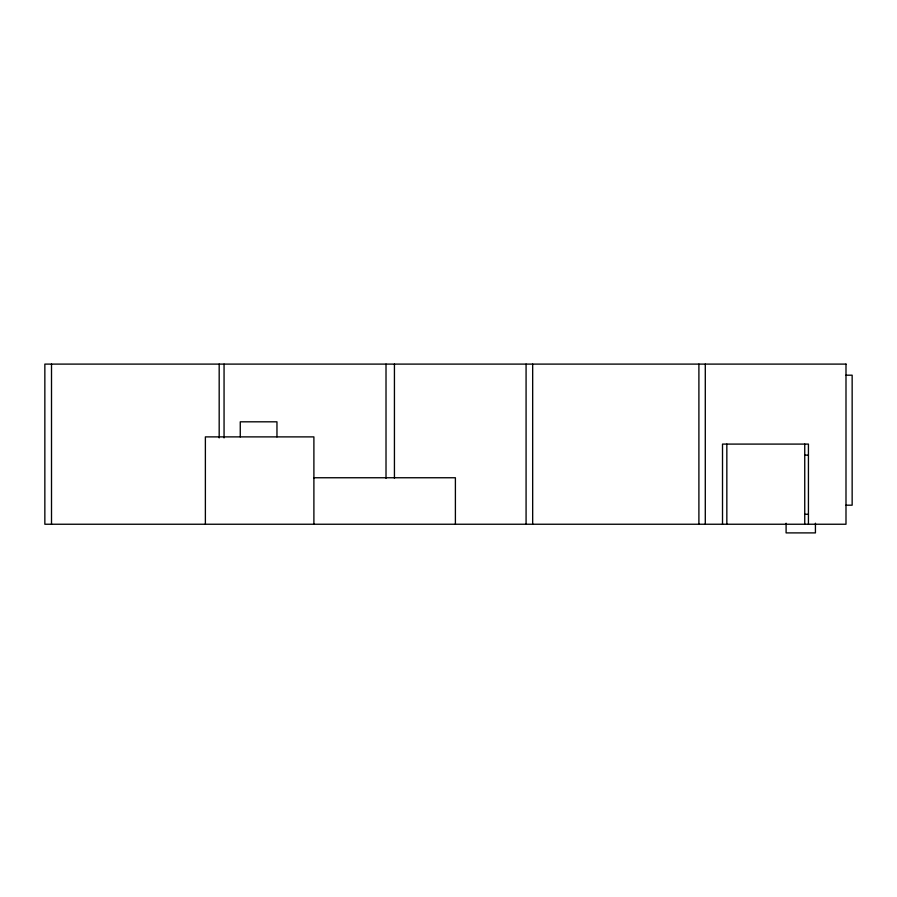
<?xml version="1.0" encoding="UTF-8"?>
<svg xmlns="http://www.w3.org/2000/svg" width="897" height="897" viewBox="0 0 897 897"><rect width="100%" height="100%" fill="white"/><g stroke="black" fill="none" stroke-linecap="round" stroke-linejoin="round"><path stroke-width="1.35" d="M845.994 375.193L852.15 375.193L852.15 505.19L845.994 505.19M804.744 455.127L808.432 455.127M313.715 477.753L455.396 477.753L455.396 524.24M804.744 514.273L808.432 514.273M815.429 523.231L815.429 532.896L786.097 532.896L786.097 523.231M808.432 524.24L808.432 444.093L722.511 444.093L722.511 524.24M804.744 444.093L804.744 524.24M726.839 444.093L726.839 524.24M705.289 364.104L705.289 524.24M698.898 364.104L698.898 524.24M532.672 364.104L532.672 524.24M526.079 364.104L526.079 524.24M394.433 364.104L394.433 478.292M386.013 364.104L386.013 478.292M313.894 524.24L313.894 436.884L205.379 436.884L205.379 524.24M276.96 436.884L276.96 421.814L240.261 421.814L240.261 436.884M224.059 364.104L224.059 437.904M219.182 364.104L219.182 437.904M51.51 364.104L51.51 524.24M845.994 364.104L44.85 364.104L44.85 524.24L845.994 524.24L845.994 364.104"/></g></svg>
